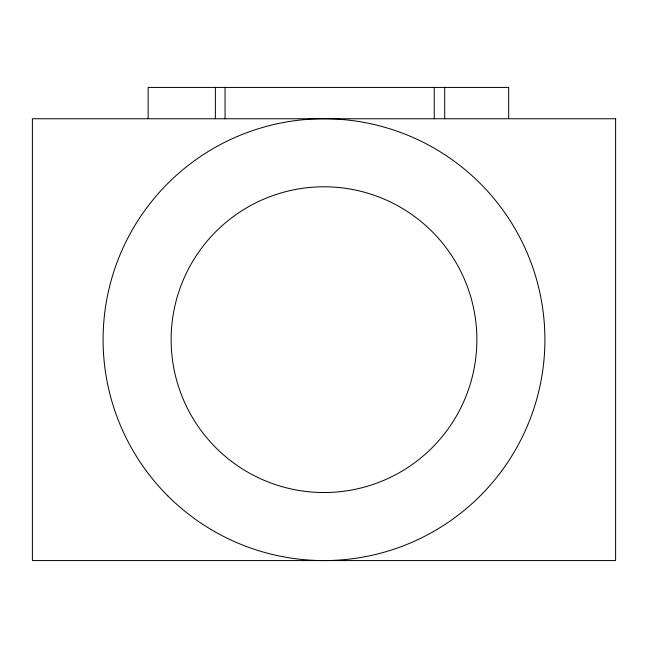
<?xml version="1.0" encoding="UTF-8"?>
<svg xmlns="http://www.w3.org/2000/svg" width="648" height="648" viewBox="0 0 648 648"><rect width="100%" height="100%" fill="white"/><g stroke="black" fill="none" stroke-linecap="round" stroke-linejoin="round"><path stroke-width="0.97" d="M508.68 118.422L508.68 87.431L148.141 87.431L148.141 118.422M444.698 87.431L444.698 118.787M434.241 87.431L434.241 118.787M225.05 87.431L225.05 118.787M215.387 87.431L215.387 118.787M615.6 118.754L32.4 118.754L32.4 560.569L615.6 560.569L615.6 118.754M231.692 461.514A152.871 152.871 0 0 0 475.681 358.676A152.871 152.871 0 0 0 264.627 198.79A152.871 152.871 0 0 0 231.692 461.514M167.792 495.866A220.911 220.911 0 0 0 537.378 396.835A220.911 220.911 0 0 0 266.822 126.279A220.911 220.911 0 0 0 167.792 495.866"/></g></svg>
